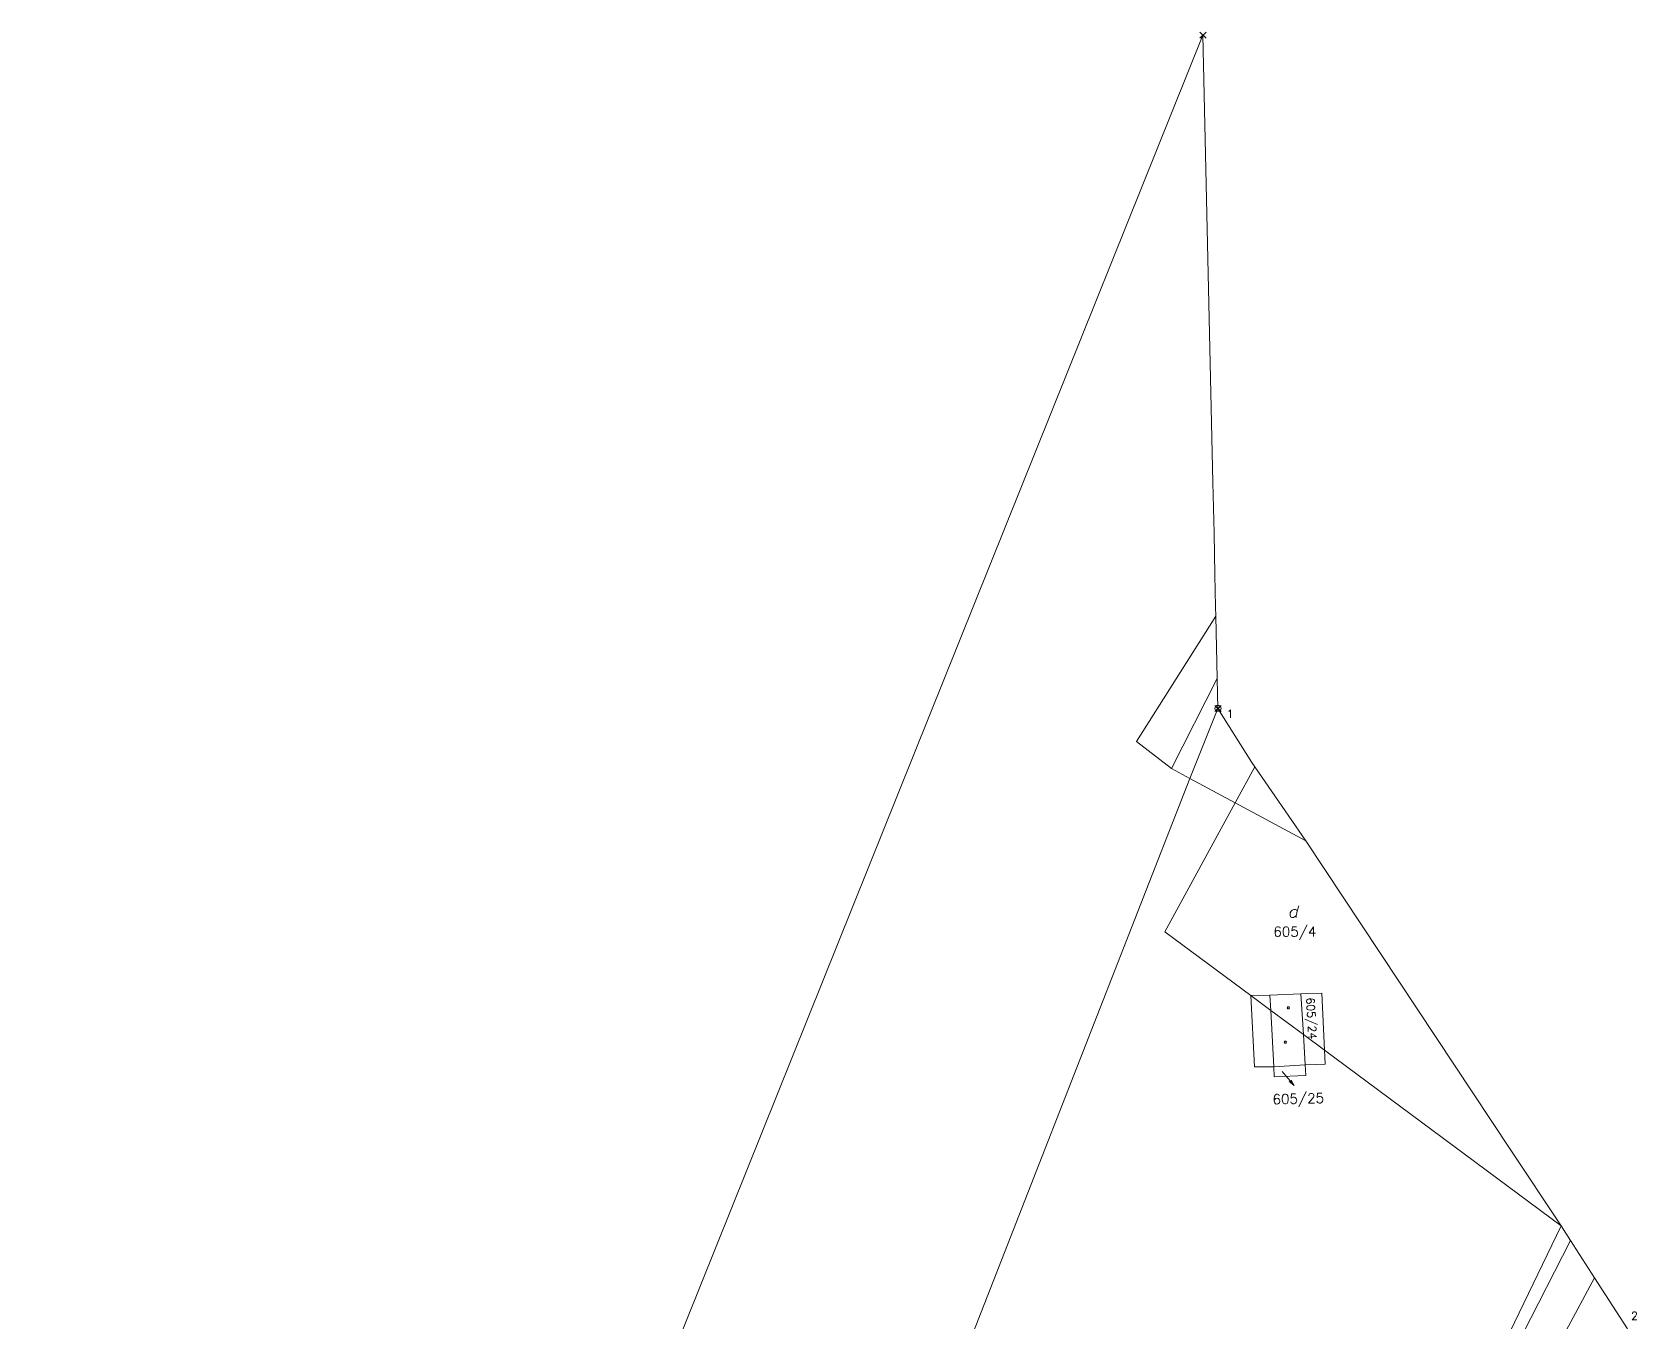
# Model space of a CAD drawing. Extents: x -443817 to 3, y -1171930 to -442383.
# Drawn here: x -442956.2 to -442695.6, y -1169496.9 to -1169287.2 of the extents above; entities that cross this region are included whole.
import ezdxf
from ezdxf.enums import TextEntityAlignment as Align

# ---------------------------------------------------------------- set-up
doc = ezdxf.new("R2010")
doc.units = 0
doc.header["$LTSCALE"] = 0.5
doc.header["$PDMODE"] = 3
doc.header["$PDSIZE"] = 0.5
for name, color, linetype, lineweight in [('KATUZ', 7, 'Continuous', 0), ('KLADPAR', 7, 'Continuous', 0), ('ZAPPAR', 7, 'Continuous', 0), ('ZNACKY', 7, 'Continuous', 0), ('ZUOB', 7, 'Continuous', 0)]:
    doc.layers.add(name, color=color, linetype=linetype, lineweight=lineweight)
doc.styles.add('ROMANS', font='romans.shx', dxfattribs={"height": 0.2})

# ---------------------------------------------------------------- blocks, each defined once
blk = doc.blocks.new('$5')
at = {"color": 0}
blk.add_line((-0.12, 0), (0.12, 0), dxfattribs=at)
at = {"color": 0, "flags": 128}
blk.add_lwpolyline([(0.15, 0.48), (0.4, 0.3), (0.5, 0.01), (0.4, -0.28), (0.15, -0.46), (-0.16, -0.46), (-0.41, -0.28), (-0.51, 0.01), (-0.41, 0.3), (-0.16, 0.48), (0.15, 0.48)], dxfattribs=at)
blk = doc.blocks.new('$431')
at = {"color": 0}
blk.add_line((0.63, 0.99), (0.9, 1.89), dxfattribs=at)
at = {"color": 0, "flags": 128}
blk.add_lwpolyline([(0.45, 0), (0.45, 0.27), (0.63, 0.99), (0.54, 1.17), (0.36, 1.26), (0.09, 1.26), (-0.18, 1.17), (-0.36, 0.99), (-0.54, 0.72), (-0.54, 0.36), (-0.45, 0.09), (-0.27, 0), (0, 0), (0.18, 0.09), (0.45, 0.27)], dxfattribs=at)
blk = doc.blocks.new('$45')
at = {"color": 0, "flags": 128}
blk.add_lwpolyline([(0.09, 0.15), (0.18, 0), (0.09, -0.15), (-0.09, -0.15), (-0.18, 0), (-0.09, 0.15), (0.09, 0.15)], dxfattribs=at)
blk = doc.blocks.new('$489')
at = {"color": 0}
blk.add_line((-0.2, 2), (0, 3), dxfattribs=at)
at = {"color": 0, "flags": 128}
blk.add_lwpolyline([(0, 0), (0, 3), (0.2, 2)], dxfattribs=at)

msp = doc.modelspace()

# ---------------------------------------------------------------- linework, layer by layer
at = {"layer": 'KATUZ', "color": 7, "linetype": 'Continuous', "flags": 128}
for points in [[(-443794.45, -1170782.16), (-443796.1, -1170767.88), (-443795.85, -1170744.99), (-443808.71, -1170677.14), (-443816.71, -1170630.78), (-443814.76, -1170616), (-443810.97, -1170604.15), (-443791.55, -1170565.47), (-443769.77, -1170532), (-443739.66, -1170498.49), (-443701.79, -1170468.69), (-443467.57, -1170261.52), (-443245.25, -1170064.11), (-443171.5, -1169998.33), (-442994.44, -1169842.64), (-442982.48, -1169816.46), (-442961.86, -1169771.31), (-442948.83, -1169742.79), (-442766.04, -1169287.74)], [(-442766.04, -1169287.74), (-442764.43, -1169360.39), (-442764.24, -1169368.64), (-442764.09, -1169375.42), (-442763.98, -1169380.6), (-442763.94, -1169382.14), (-442763.72, -1169392.27), (-442763.61, -1169397.13), (-442758.12, -1169405.91), (-442757.64, -1169406.61), (-442749.36, -1169418.63), (-442716.14, -1169468.73), (-442707.87, -1169481.17), (-442706.33, -1169483.55), (-442702.44, -1169489.6), (-442697.07, -1169497.93)]]:
    msp.add_lwpolyline(points, dxfattribs=at)
at = {"layer": 'KATUZ', "color": 7, "linetype": 'Continuous'}
msp.add_point((-442766.04, -1169287.74), dxfattribs=at)
at = {"layer": 'KLADPAR', "color": 7, "linetype": 'Continuous', "flags": 128}
for points in [[(-442948.83, -1169742.79), (-442766.04, -1169287.74), (-442764.43, -1169360.39), (-442764.24, -1169368.64), (-442764.09, -1169375.42), (-442763.98, -1169380.6), (-442763.94, -1169382.14), (-442763.72, -1169392.27), (-442763.61, -1169397.13), (-442768.15, -1169408.5), (-442803.93, -1169499.94)], [(-442716.96, -1169500.04), (-442707.87, -1169481.17), (-442706.33, -1169483.55), (-442702.44, -1169489.6), (-442697.07, -1169497.93)]]:
    msp.add_lwpolyline(points, dxfattribs=at)
for points in [[(-442763.61, -1169397.13), (-442758.12, -1169405.91), (-442757.64, -1169406.61), (-442760.8, -1169412.46), (-442772.24, -1169433.42), (-442758.28, -1169443.75), (-442757.68, -1169455.37), (-442754.52, -1169455.33), (-442754.46, -1169456.97), (-442749.36, -1169456.75), (-442749.43, -1169455.03), (-442746.19, -1169454.89), (-442746.3, -1169452.63), (-442707.87, -1169481.17), (-442716.96, -1169500.04), (-442721.25, -1169507.9), (-442745.47, -1169547.1), (-442772.26, -1169588.42), (-442825.76, -1169556.94), (-442803.93, -1169499.94), (-442768.15, -1169408.5), (-442763.61, -1169397.13)], [(-442758.28, -1169443.75), (-442772.24, -1169433.42), (-442760.8, -1169412.46), (-442757.64, -1169406.61), (-442749.36, -1169418.63), (-442716.14, -1169468.73), (-442707.87, -1169481.17), (-442746.3, -1169452.63), (-442746.72, -1169443.36), (-442750.16, -1169443.48), (-442755.16, -1169443.68), (-442758.28, -1169443.75)], [(-442758.28, -1169443.75), (-442755.16, -1169443.68), (-442750.16, -1169443.48), (-442746.72, -1169443.36), (-442746.3, -1169452.63), (-442749.74, -1169450.08), (-442755.02, -1169446.17), (-442758.28, -1169443.75)], [(-442749.74, -1169450.08), (-442746.3, -1169452.63), (-442746.19, -1169454.89), (-442749.43, -1169455.03), (-442749.36, -1169456.75), (-442754.46, -1169456.97), (-442754.52, -1169455.33), (-442757.68, -1169455.37), (-442758.28, -1169443.75), (-442755.02, -1169446.17), (-442749.74, -1169450.08)]]:
    msp.add_lwpolyline(points, close=True, dxfattribs=at)
at = {"layer": 'KLADPAR', "color": 7, "linetype": 'Continuous'}
msp.add_point((-442763.61, -1169397.13), dxfattribs=at)
at = {"layer": 'ZAPPAR', "color": 7, "linetype": 'Continuous'}
for p, q in [((-442768.15, -1169408.5), (-442760.8, -1169412.46)), ((-442760.8, -1169412.46), (-442749.36, -1169418.63)), ((-442750.16, -1169443.48), (-442749.74, -1169450.08)), ((-442755.02, -1169446.17), (-442755.16, -1169443.68)), ((-442719.62, -1169521.6), (-442702.44, -1169489.6))]:
    msp.add_line(p, q, dxfattribs=at)
at = {"layer": 'ZAPPAR', "color": 7, "linetype": 'Continuous', "flags": 128}
for points in [[(-442763.94, -1169382.14), (-442776.83, -1169402.49), (-442771.17, -1169406.88)], [(-442768.15, -1169408.5), (-442771.17, -1169406.88), (-442763.72, -1169392.27)], [(-442749.74, -1169450.08), (-442749.43, -1169455.03), (-442754.52, -1169455.33), (-442755.02, -1169446.17)], [(-442706.33, -1169483.55), (-442717.97, -1169506.37), (-442740.28, -1169542.72), (-442773.24, -1169593.75), (-442802.94, -1169637.02), (-442832.99, -1169676.19), (-442873.82, -1169725.22), (-442904.14, -1169758.72), (-442959.9, -1169825.65), (-442971.04, -1169844.24), (-442984.37, -1169858.51), (-443026.95, -1169904.1), (-443031.57, -1169911.23), (-442964.61, -1169839.85), (-442896.9, -1169765.7), (-442827.46, -1169683.97), (-442790.72, -1169633.79), (-442769.55, -1169601.83)]]:
    msp.add_lwpolyline(points, dxfattribs=at)
at = {"layer": 'ZUOB', "color": 7, "linetype": 'Continuous', "flags": 128}
msp.add_lwpolyline([(-442948.83, -1169742.79), (-442766.04, -1169287.74), (-442764.43, -1169360.39), (-442764.24, -1169368.64), (-442764.09, -1169375.42), (-442763.98, -1169380.6), (-442763.94, -1169382.14), (-442763.72, -1169392.27), (-442763.61, -1169397.13), (-442758.12, -1169405.91), (-442757.64, -1169406.61), (-442749.36, -1169418.63), (-442716.14, -1169468.73), (-442707.87, -1169481.17), (-442706.33, -1169483.55), (-442702.44, -1169489.6), (-442697.07, -1169497.93)], dxfattribs=at)

# ---------------------------------------------------------------- block references
at = {"layer": 'KLADPAR', "color": 7, "linetype": 'Continuous'}
for name, p in [('$431', (-442751.35, -1169431.06)), ('$45', (-442752.16, -1169445.76)), ('$45', (-442752.66, -1169451.35))]:
    msp.add_blockref(name, p, dxfattribs=at)
at = {"layer": 'KLADPAR', "color": 7, "linetype": 'Continuous', "rotation": 220.52573}
msp.add_blockref('$489', (-442753.18, -1169456.1), dxfattribs=at)
at = {"layer": 'ZNACKY', "color": 7, "linetype": 'Continuous'}
msp.add_blockref('$5', (-442763.61, -1169397.13), dxfattribs=at)

# ---------------------------------------------------------------- texts
at = {"layer": 'KLADPAR', "color": 7, "linetype": 'Continuous', "style": 'ROMANS'}
msp.add_text('605/4', height=1.6, dxfattribs=at).set_placement((-442751.11, -1169432.58), align=Align.TOP_CENTER)
for s, height, rotation, p in [('605/24', 1.3, 273.645, (-442747.77, -1169447.43)), ('605/25', 1.6, 1.547, (-442750.58, -1169459.72))]:
    msp.add_text(s, height=height, rotation=rotation, dxfattribs=at).set_placement(p, align=Align.TOP_CENTER)
at = {"layer": 'ZNACKY', "color": 7, "linetype": 'Continuous', "style": 'ROMANS'}
for s, p in [('1', (-442762.17, -1169398.65)), ('2', (-442696.51, -1169496.45))]:
    msp.add_text(s, height=1.3, dxfattribs=at).set_placement(p)

doc.saveas('drawing.dxf')
